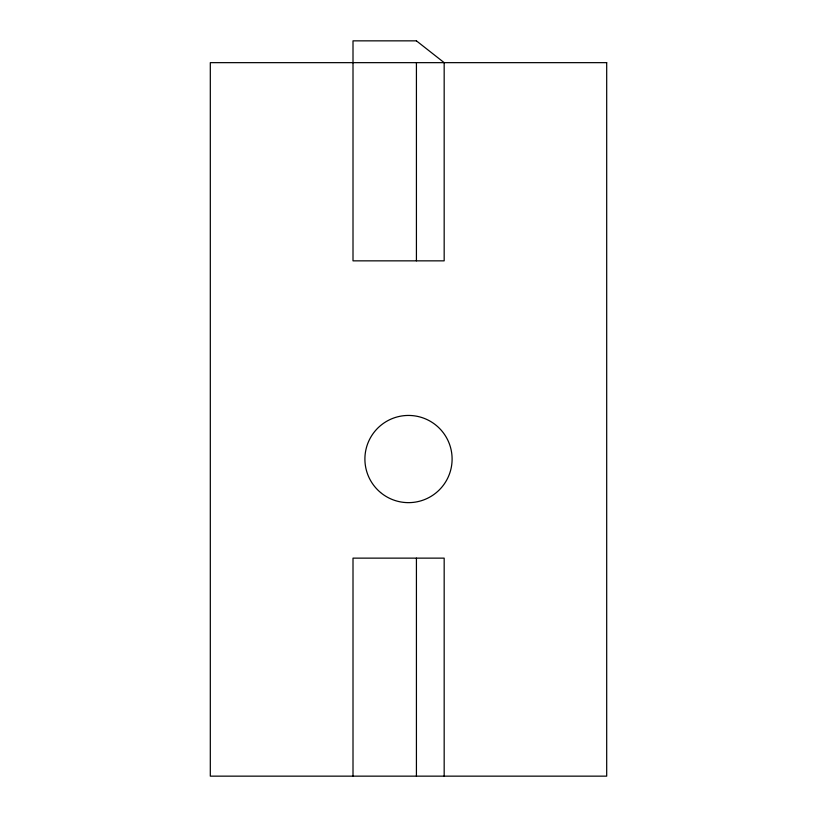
<?xml version="1.0" encoding="UTF-8"?>
<svg xmlns="http://www.w3.org/2000/svg" width="817" height="817" viewBox="0 0 817 817"><rect width="100%" height="100%" fill="white"/><g stroke="black" fill="none" stroke-linecap="round" stroke-linejoin="round"><path stroke-width="1.23" d="M444.172 776.15L444.172 558.134L353.005 558.134L353.005 776.15M416.425 62.654L416.425 260.848M416.425 558.134L416.425 776.15M416.425 40.85L353.005 40.85L353.005 260.848L444.172 260.848L444.172 62.654L416.425 40.85M606.694 62.654L210.306 62.654L210.306 776.15L606.694 776.15L606.694 62.654M380.559 492.518A43.607 43.607 0 0 0 451.464 466.497A43.607 43.607 0 0 0 393.477 418.11A43.607 43.607 0 0 0 380.559 492.518"/></g></svg>
